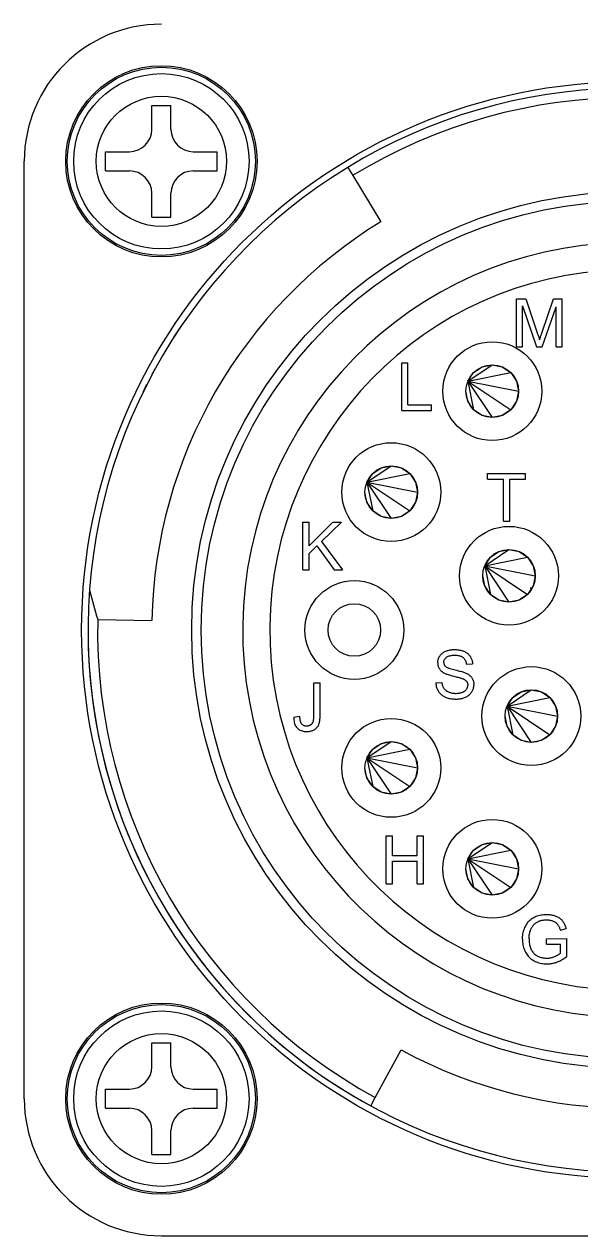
# Model space of a CAD drawing. Extents: x 260 to 819, y -886 to -454.
# Drawn here: x 328.97 to 349.47, y -551.05 to -506.4 of the extents above; entities that cross this region are included whole.
import ezdxf

# ---------------------------------------------------------------- set-up
doc = ezdxf.new("R2010")
doc.units = 0
doc.header["$LTSCALE"] = 150
doc.header["$MEASUREMENT"] = 0
doc.layers.get('0').update_dxf_attribs({"color": 6, "linetype": 'CONTINUOUS'})

msp = doc.modelspace()

# ---------------------------------------------------------------- linework, layer by layer
at = {"color": 7, "linetype": 'Continuous'}
for p, q in [((333.667, -510.28), (333.667, -509.399)), ((333.667, -509.399), (334.372, -509.399)), ((334.372, -510.28), (334.372, -509.399)), ((331.964, -511.808), (331.964, -511.103)), ((331.964, -511.103), (332.845, -511.103)), ((335.195, -511.103), (336.076, -511.103)), ((336.076, -511.808), (336.076, -511.103)), ((328.967, -546), (328.967, -511.455)), ((340.884, -511.679), (341.068, -511.98)), ((331.964, -511.808), (332.845, -511.808)), ((335.195, -511.808), (336.076, -511.808)), ((341.068, -511.98), (342.108, -513.685)), ((333.667, -513.511), (333.667, -512.63)), ((334.372, -513.511), (334.372, -512.63)), ((333.667, -513.511), (334.372, -513.511)), ((347.102, -518.287), (347.102, -516.525)), ((347.102, -516.525), (347.453, -516.525)), ((347.453, -516.525), (347.871, -517.773)), ((348.049, -517.751), (348.471, -516.525)), ((348.471, -516.525), (348.784, -516.525)), ((348.784, -518.287), (348.784, -516.525)), ((347.327, -516.787), (347.837, -518.287)), ((347.327, -518.287), (347.327, -516.787)), ((348.047, -518.287), (348.56, -516.812)), ((348.56, -518.287), (348.56, -516.812)), ((334.489, -517.928), (334.709, -517.593)), ((347.871, -517.773), (347.882, -517.807)), ((347.882, -517.807), (347.893, -517.839)), ((347.893, -517.839), (347.902, -517.869)), ((347.902, -517.869), (347.912, -517.898)), ((347.912, -517.898), (347.921, -517.925)), ((347.921, -517.925), (347.929, -517.95)), ((347.984, -517.942), (347.993, -517.915)), ((347.993, -517.915), (348.003, -517.886)), ((348.003, -517.886), (348.013, -517.855)), ((348.013, -517.855), (348.024, -517.822)), ((348.024, -517.822), (348.036, -517.787)), ((348.036, -517.787), (348.049, -517.751)), ((347.102, -518.287), (347.327, -518.287)), ((347.837, -518.287), (348.047, -518.287)), ((347.929, -517.95), (347.936, -517.974)), ((347.936, -517.974), (347.943, -517.995)), ((347.943, -517.995), (347.949, -518.015)), ((347.949, -518.015), (347.955, -518.033)), ((347.955, -518.033), (347.961, -518.013)), ((347.961, -518.013), (347.968, -517.991)), ((347.968, -517.991), (347.976, -517.968)), ((347.976, -517.968), (347.984, -517.942)), ((348.56, -518.287), (348.784, -518.287)), ((333.669, -519.325), (333.792, -519.098)), ((342.873, -520.643), (342.873, -518.881)), ((342.873, -518.881), (343.106, -518.881)), ((343.106, -520.435), (343.106, -518.881)), ((333.357, -519.933), (333.489, -519.669)), ((343.106, -520.435), (343.974, -520.435)), ((343.974, -520.643), (343.974, -520.435)), ((342.873, -520.643), (343.974, -520.643)), ((346.038, -523.167), (346.038, -522.959)), ((346.038, -522.959), (347.435, -522.959)), ((346.038, -523.167), (346.619, -523.167)), ((346.619, -524.722), (346.619, -523.167)), ((346.852, -523.167), (347.435, -523.167)), ((346.852, -524.722), (346.852, -523.167)), ((347.435, -523.167), (347.435, -522.959)), ((339.232, -526.515), (339.232, -524.753)), ((339.232, -524.753), (339.465, -524.753)), ((339.465, -525.627), (339.465, -524.753)), ((339.465, -525.627), (340.34, -524.753)), ((339.917, -525.467), (340.656, -524.753)), ((340.34, -524.753), (340.656, -524.753)), ((346.619, -524.722), (346.852, -524.722)), ((339.917, -525.467), (340.689, -526.515)), ((339.465, -525.905), (339.753, -525.623)), ((339.465, -526.515), (339.465, -525.905)), ((339.753, -525.623), (340.381, -526.515)), ((339.232, -526.515), (339.465, -526.515)), ((340.381, -526.515), (340.689, -526.515)), ((347.603, -527.177), (347.688, -527.177)), ((331.674, -528.341), (333.671, -528.381)), ((344.416, -529.551), (344.441, -529.536)), ((344.441, -529.536), (344.468, -529.522)), ((344.468, -529.522), (344.497, -529.51)), ((344.497, -529.51), (344.526, -529.498)), ((344.526, -529.498), (344.556, -529.488)), ((344.556, -529.488), (344.587, -529.479)), ((344.587, -529.479), (344.618, -529.471)), ((344.618, -529.471), (344.65, -529.464)), ((344.65, -529.464), (344.683, -529.459)), ((344.683, -529.459), (344.716, -529.455)), ((344.716, -529.455), (344.75, -529.452)), ((344.75, -529.452), (344.785, -529.45)), ((344.785, -529.45), (344.82, -529.449)), ((344.82, -529.449), (344.859, -529.45)), ((344.859, -529.45), (344.896, -529.452)), ((344.896, -529.452), (344.933, -529.455)), ((344.933, -529.455), (344.969, -529.46)), ((344.969, -529.46), (345.004, -529.465)), ((345.004, -529.465), (345.038, -529.472)), ((345.038, -529.472), (345.072, -529.48)), ((345.072, -529.48), (345.104, -529.49)), ((345.104, -529.49), (345.135, -529.501)), ((345.135, -529.501), (345.166, -529.513)), ((345.166, -529.513), (345.195, -529.526)), ((345.195, -529.526), (345.223, -529.54)), ((345.223, -529.54), (345.249, -529.556)), ((344.2, -529.909), (344.203, -529.882)), ((344.2, -529.935), (344.2, -529.909)), ((344.2, -529.935), (344.2, -529.959)), ((344.2, -529.959), (344.202, -529.983)), ((344.202, -529.983), (344.205, -530.006)), ((344.203, -529.882), (344.206, -529.857)), ((344.206, -529.857), (344.212, -529.831)), ((344.212, -529.831), (344.219, -529.806)), ((344.219, -529.806), (344.227, -529.781)), ((344.227, -529.781), (344.237, -529.757)), ((344.237, -529.757), (344.248, -529.733)), ((344.248, -529.733), (344.261, -529.709)), ((344.261, -529.709), (344.275, -529.686)), ((344.275, -529.686), (344.291, -529.663)), ((344.291, -529.663), (344.308, -529.642)), ((344.308, -529.642), (344.327, -529.621)), ((344.327, -529.621), (344.347, -529.602)), ((344.347, -529.602), (344.368, -529.584)), ((344.368, -529.584), (344.391, -529.567)), ((344.391, -529.567), (344.416, -529.551)), ((344.424, -529.92), (344.425, -529.898)), ((344.424, -529.92), (344.425, -529.938)), ((344.425, -529.898), (344.428, -529.877)), ((344.425, -529.938), (344.427, -529.956)), ((344.427, -529.956), (344.431, -529.973)), ((344.428, -529.877), (344.433, -529.857)), ((344.431, -529.973), (344.435, -529.99)), ((344.433, -529.857), (344.44, -529.837)), ((344.435, -529.99), (344.442, -530.006)), ((344.44, -529.837), (344.449, -529.818)), ((344.449, -529.818), (344.459, -529.8)), ((344.459, -529.8), (344.472, -529.782)), ((344.472, -529.782), (344.486, -529.765)), ((344.486, -529.765), (344.503, -529.748)), ((344.503, -529.748), (344.521, -529.733)), ((344.521, -529.733), (344.542, -529.718)), ((344.542, -529.718), (344.564, -529.705)), ((344.564, -529.705), (344.59, -529.693)), ((344.59, -529.693), (344.617, -529.683)), ((344.617, -529.683), (344.647, -529.674)), ((344.647, -529.674), (344.679, -529.667)), ((344.679, -529.667), (344.713, -529.662)), ((344.713, -529.662), (344.75, -529.658)), ((344.75, -529.658), (344.788, -529.656)), ((344.788, -529.656), (344.83, -529.655)), ((344.83, -529.655), (344.869, -529.656)), ((344.869, -529.656), (344.907, -529.658)), ((344.907, -529.658), (344.943, -529.663)), ((344.943, -529.663), (344.976, -529.669)), ((344.976, -529.669), (345.008, -529.676)), ((345.008, -529.676), (345.038, -529.686)), ((345.038, -529.686), (345.065, -529.697)), ((345.065, -529.697), (345.091, -529.71)), ((345.091, -529.71), (345.115, -529.724)), ((345.115, -529.724), (345.137, -529.74)), ((345.137, -529.74), (345.157, -529.758)), ((345.157, -529.758), (345.175, -529.778)), ((345.175, -529.778), (345.191, -529.799)), ((345.191, -529.799), (345.206, -529.822)), ((345.206, -529.822), (345.219, -529.846)), ((345.219, -529.846), (345.231, -529.872)), ((345.231, -529.872), (345.24, -529.9)), ((345.24, -529.9), (345.248, -529.929)), ((345.248, -529.929), (345.254, -529.96)), ((345.249, -529.556), (345.274, -529.573)), ((345.254, -529.96), (345.259, -529.993)), ((345.259, -529.993), (345.482, -529.976)), ((345.274, -529.573), (345.298, -529.591)), ((345.298, -529.591), (345.32, -529.61)), ((345.32, -529.61), (345.341, -529.63)), ((345.341, -529.63), (345.361, -529.652)), ((345.361, -529.652), (345.379, -529.674)), ((345.379, -529.674), (345.396, -529.698)), ((345.396, -529.698), (345.411, -529.723)), ((345.411, -529.723), (345.425, -529.749)), ((345.425, -529.749), (345.437, -529.775)), ((345.437, -529.775), (345.448, -529.802)), ((345.448, -529.802), (345.458, -529.829)), ((345.458, -529.829), (345.466, -529.857)), ((345.466, -529.857), (345.472, -529.886)), ((345.472, -529.886), (345.477, -529.915)), ((345.477, -529.915), (345.48, -529.945)), ((345.48, -529.945), (345.482, -529.976)), ((344.205, -530.006), (344.209, -530.029)), ((344.209, -530.029), (344.215, -530.051)), ((344.215, -530.051), (344.222, -530.072)), ((344.222, -530.072), (344.23, -530.094)), ((344.23, -530.094), (344.239, -530.114)), ((344.239, -530.114), (344.25, -530.135)), ((344.25, -530.135), (344.261, -530.155)), ((344.261, -530.155), (344.275, -530.174)), ((344.275, -530.174), (344.289, -530.192)), ((344.289, -530.192), (344.304, -530.21)), ((344.304, -530.21), (344.321, -530.228)), ((344.321, -530.228), (344.339, -530.245)), ((344.339, -530.245), (344.359, -530.261)), ((344.359, -530.261), (344.38, -530.276)), ((344.38, -530.276), (344.402, -530.291)), ((344.402, -530.291), (344.425, -530.305)), ((344.425, -530.305), (344.45, -530.319)), ((344.442, -530.006), (344.449, -530.021)), ((344.449, -530.021), (344.458, -530.036)), ((344.45, -530.319), (344.471, -530.329)), ((344.458, -530.036), (344.468, -530.05)), ((344.468, -530.05), (344.48, -530.063)), ((344.471, -530.329), (344.494, -530.34)), ((344.48, -530.063), (344.493, -530.076)), ((344.493, -530.076), (344.509, -530.088)), ((344.494, -530.34), (344.521, -530.35)), ((344.509, -530.088), (344.529, -530.1)), ((344.521, -530.35), (344.551, -530.361)), ((344.529, -530.1), (344.553, -530.113)), ((344.551, -530.361), (344.583, -530.372)), ((344.553, -530.113), (344.581, -530.125)), ((344.581, -530.125), (344.614, -530.138)), ((344.583, -530.372), (344.619, -530.383)), ((344.614, -530.138), (344.652, -530.15)), ((344.619, -530.383), (344.657, -530.394)), ((344.652, -530.15), (344.694, -530.163)), ((344.657, -530.394), (344.699, -530.406)), ((344.694, -530.163), (344.74, -530.176)), ((344.699, -530.406), (344.743, -530.417)), ((344.74, -530.176), (344.79, -530.189)), ((344.743, -530.417), (344.79, -530.429)), ((344.79, -530.189), (344.845, -530.201)), ((344.79, -530.429), (344.837, -530.44)), ((344.837, -530.44), (344.88, -530.451)), ((344.845, -530.201), (344.9, -530.214)), ((344.9, -530.214), (344.951, -530.227)), ((344.951, -530.227), (344.999, -530.239)), ((344.999, -530.239), (345.043, -530.25)), ((345.043, -530.25), (345.084, -530.262)), ((345.084, -530.262), (345.122, -530.273)), ((345.122, -530.273), (345.155, -530.284)), ((345.155, -530.284), (345.185, -530.294)), ((345.185, -530.294), (345.212, -530.304)), ((345.212, -530.304), (345.235, -530.314)), ((345.235, -530.314), (345.265, -530.328)), ((345.265, -530.328), (345.293, -530.344)), ((345.293, -530.344), (345.32, -530.36)), ((345.32, -530.36), (345.345, -530.377)), ((345.345, -530.377), (345.368, -530.394)), ((345.368, -530.394), (345.39, -530.413)), ((345.39, -530.413), (345.411, -530.432)), ((345.411, -530.432), (345.429, -530.452)), ((339.635, -531.89), (339.635, -530.676)), ((339.635, -530.676), (339.868, -530.676)), ((339.868, -531.877), (339.868, -530.676)), ((344.132, -530.676), (344.352, -530.657)), ((344.132, -530.676), (344.134, -530.711)), ((344.134, -530.711), (344.138, -530.745)), ((344.138, -530.745), (344.143, -530.778)), ((344.143, -530.778), (344.15, -530.811)), ((344.15, -530.811), (344.159, -530.843)), ((344.159, -530.843), (344.169, -530.875)), ((344.169, -530.875), (344.182, -530.905)), ((344.352, -530.657), (344.356, -530.682)), ((344.356, -530.682), (344.36, -530.708)), ((344.36, -530.708), (344.365, -530.732)), ((344.365, -530.732), (344.371, -530.755)), ((344.371, -530.755), (344.378, -530.777)), ((344.378, -530.777), (344.386, -530.798)), ((344.386, -530.798), (344.394, -530.818)), ((344.394, -530.818), (344.404, -530.838)), ((344.404, -530.838), (344.414, -530.856)), ((344.414, -530.856), (344.425, -530.874)), ((344.425, -530.874), (344.437, -530.89)), ((344.88, -530.451), (344.92, -530.461)), ((344.92, -530.461), (344.957, -530.47)), ((344.957, -530.47), (344.99, -530.479)), ((344.99, -530.479), (345.019, -530.488)), ((345.019, -530.488), (345.046, -530.495)), ((345.046, -530.495), (345.068, -530.502)), ((345.068, -530.502), (345.088, -530.509)), ((345.088, -530.509), (345.104, -530.515)), ((345.104, -530.515), (345.125, -530.523)), ((345.125, -530.523), (345.145, -530.532)), ((345.145, -530.532), (345.164, -530.542)), ((345.164, -530.542), (345.182, -530.551)), ((345.182, -530.551), (345.199, -530.562)), ((345.199, -530.562), (345.214, -530.572)), ((345.214, -530.572), (345.228, -530.583)), ((345.228, -530.583), (345.241, -530.595)), ((345.241, -530.595), (345.252, -530.606)), ((345.252, -530.606), (345.262, -530.619)), ((345.262, -530.619), (345.271, -530.631)), ((345.27, -530.9), (345.279, -530.886)), ((345.271, -530.631), (345.28, -530.644)), ((345.279, -530.886), (345.286, -530.872)), ((345.28, -530.644), (345.287, -530.658)), ((345.286, -530.872), (345.292, -530.857)), ((345.287, -530.658), (345.293, -530.672)), ((345.292, -530.857), (345.298, -530.842)), ((345.293, -530.672), (345.298, -530.686)), ((345.298, -530.686), (345.303, -530.701)), ((345.298, -530.842), (345.302, -530.827)), ((345.302, -530.827), (345.306, -530.811)), ((345.303, -530.701), (345.306, -530.716)), ((345.306, -530.716), (345.309, -530.731)), ((345.306, -530.811), (345.308, -530.796)), ((345.308, -530.796), (345.31, -530.78)), ((345.309, -530.731), (345.31, -530.747)), ((345.31, -530.747), (345.31, -530.764)), ((345.31, -530.78), (345.31, -530.764)), ((345.429, -530.452), (345.446, -530.472)), ((345.446, -530.472), (345.462, -530.494)), ((345.462, -530.494), (345.476, -530.516)), ((345.476, -530.516), (345.488, -530.538)), ((345.488, -530.538), (345.499, -530.562)), ((345.499, -530.562), (345.509, -530.586)), ((345.506, -530.907), (345.515, -530.881)), ((345.509, -530.586), (345.517, -530.611)), ((345.515, -530.881), (345.522, -530.854)), ((345.517, -530.611), (345.524, -530.636)), ((345.522, -530.854), (345.528, -530.827)), ((345.524, -530.636), (345.529, -530.662)), ((345.528, -530.827), (345.532, -530.8)), ((345.529, -530.662), (345.532, -530.689)), ((345.532, -530.689), (345.535, -530.716)), ((345.532, -530.8), (345.534, -530.772)), ((345.534, -530.772), (345.535, -530.744)), ((345.535, -530.716), (345.535, -530.744)), ((344.182, -530.905), (344.196, -530.935)), ((344.196, -530.935), (344.212, -530.964)), ((344.212, -530.964), (344.229, -530.993)), ((344.229, -530.993), (344.248, -531.02)), ((344.248, -531.02), (344.269, -531.046)), ((344.269, -531.046), (344.29, -531.07)), ((344.29, -531.07), (344.314, -531.093)), ((344.314, -531.093), (344.338, -531.115)), ((344.338, -531.115), (344.364, -531.135)), ((344.364, -531.135), (344.392, -531.154)), ((344.392, -531.154), (344.421, -531.172)), ((344.421, -531.172), (344.451, -531.188)), ((344.437, -530.89), (344.45, -530.906)), ((344.45, -530.906), (344.465, -530.921)), ((344.451, -531.188), (344.483, -531.202)), ((344.465, -530.921), (344.481, -530.936)), ((344.481, -530.936), (344.498, -530.95)), ((344.483, -531.202), (344.516, -531.216)), ((344.498, -530.95), (344.516, -530.964)), ((344.516, -530.964), (344.536, -530.976)), ((344.516, -531.216), (344.55, -531.227)), ((344.536, -530.976), (344.557, -530.988)), ((344.55, -531.227), (344.587, -531.238)), ((344.557, -530.988), (344.579, -531)), ((344.579, -531), (344.602, -531.011)), ((344.587, -531.238), (344.624, -531.247)), ((344.602, -531.011), (344.627, -531.021)), ((344.624, -531.247), (344.664, -531.255)), ((344.627, -531.021), (344.652, -531.029)), ((344.652, -531.029), (344.677, -531.037)), ((344.664, -531.255), (344.705, -531.261)), ((344.677, -531.037), (344.703, -531.044)), ((344.703, -531.044), (344.73, -531.05)), ((344.705, -531.261), (344.747, -531.266)), ((344.73, -531.05), (344.757, -531.055)), ((344.747, -531.266), (344.791, -531.269)), ((344.757, -531.055), (344.785, -531.058)), ((344.785, -531.058), (344.814, -531.061)), ((344.791, -531.269), (344.837, -531.271)), ((344.814, -531.061), (344.843, -531.062)), ((344.837, -531.271), (344.884, -531.272)), ((344.843, -531.062), (344.873, -531.063)), ((344.873, -531.063), (344.899, -531.062)), ((344.884, -531.272), (344.921, -531.271)), ((344.899, -531.062), (344.925, -531.061)), ((344.921, -531.271), (344.958, -531.269)), ((344.925, -531.061), (344.95, -531.059)), ((344.95, -531.059), (344.975, -531.057)), ((344.958, -531.269), (344.993, -531.266)), ((344.975, -531.057), (344.998, -531.053)), ((344.993, -531.266), (345.029, -531.261)), ((344.998, -531.053), (345.022, -531.049)), ((345.022, -531.049), (345.044, -531.043)), ((345.029, -531.261), (345.063, -531.255)), ((345.044, -531.043), (345.066, -531.037)), ((345.063, -531.255), (345.097, -531.247)), ((345.066, -531.037), (345.088, -531.031)), ((345.088, -531.031), (345.108, -531.023)), ((345.097, -531.247), (345.129, -531.238)), ((345.108, -531.023), (345.128, -531.015)), ((345.128, -531.015), (345.147, -531.006)), ((345.129, -531.238), (345.161, -531.228)), ((345.147, -531.006), (345.165, -530.997)), ((345.161, -531.228), (345.193, -531.216)), ((345.165, -530.997), (345.182, -530.987)), ((345.182, -530.987), (345.198, -530.976)), ((345.193, -531.216), (345.223, -531.203)), ((345.198, -530.976), (345.212, -530.965)), ((345.212, -530.965), (345.226, -530.953)), ((345.223, -531.203), (345.253, -531.189)), ((345.226, -530.953), (345.239, -530.941)), ((345.239, -530.941), (345.25, -530.928)), ((345.25, -530.928), (345.261, -530.914)), ((345.253, -531.189), (345.281, -531.173)), ((345.261, -530.914), (345.27, -530.9)), ((345.281, -531.173), (345.307, -531.156)), ((345.307, -531.156), (345.333, -531.139)), ((345.333, -531.139), (345.357, -531.12)), ((345.357, -531.12), (345.379, -531.1)), ((345.379, -531.1), (345.4, -531.079)), ((345.4, -531.079), (345.42, -531.057)), ((345.42, -531.057), (345.438, -531.034)), ((345.438, -531.034), (345.455, -531.009)), ((345.455, -531.009), (345.47, -530.984)), ((345.47, -530.984), (345.484, -530.959)), ((345.484, -530.959), (345.496, -530.933)), ((345.496, -530.933), (345.506, -530.907)), ((338.899, -531.938), (339.11, -531.909)), ((338.899, -531.938), (338.9, -531.989)), ((338.9, -531.989), (338.902, -532.038)), ((338.902, -532.038), (338.908, -532.084)), ((338.908, -532.084), (338.916, -532.128)), ((338.916, -532.128), (338.926, -532.169)), ((338.926, -532.169), (338.94, -532.207)), ((338.94, -532.207), (338.955, -532.243)), ((339.11, -531.909), (339.112, -531.948)), ((339.112, -531.948), (339.115, -531.985)), ((339.115, -531.985), (339.12, -532.019)), ((339.12, -532.019), (339.126, -532.05)), ((339.126, -532.05), (339.133, -532.079)), ((339.133, -532.079), (339.141, -532.106)), ((339.141, -532.106), (339.15, -532.13)), ((339.15, -532.13), (339.161, -532.151)), ((339.161, -532.151), (339.172, -532.17)), ((339.172, -532.17), (339.185, -532.186)), ((339.185, -532.186), (339.199, -532.2)), ((339.199, -532.2), (339.214, -532.213)), ((339.214, -532.213), (339.23, -532.224)), ((339.23, -532.224), (339.248, -532.233)), ((339.497, -532.234), (339.51, -532.228)), ((339.51, -532.228), (339.523, -532.22)), ((339.523, -532.22), (339.536, -532.212)), ((339.536, -532.212), (339.547, -532.203)), ((339.547, -532.203), (339.558, -532.193)), ((339.558, -532.193), (339.568, -532.183)), ((339.568, -532.183), (339.577, -532.172)), ((339.577, -532.172), (339.585, -532.161)), ((339.585, -532.161), (339.593, -532.149)), ((339.593, -532.149), (339.6, -532.137)), ((339.6, -532.137), (339.606, -532.124)), ((339.606, -532.124), (339.611, -532.111)), ((339.611, -532.111), (339.616, -532.096)), ((339.616, -532.096), (339.62, -532.08)), ((339.62, -532.08), (339.623, -532.062)), ((339.623, -532.062), (339.626, -532.042)), ((339.626, -532.042), (339.629, -532.021)), ((339.629, -532.021), (339.631, -531.998)), ((339.631, -531.998), (339.633, -531.973)), ((339.633, -531.973), (339.634, -531.947)), ((339.634, -531.947), (339.635, -531.919)), ((339.635, -531.919), (339.635, -531.89)), ((339.803, -532.243), (339.815, -532.219)), ((339.815, -532.219), (339.825, -532.194)), ((339.825, -532.194), (339.834, -532.167)), ((339.834, -532.167), (339.842, -532.138)), ((339.842, -532.138), (339.849, -532.106)), ((339.849, -532.106), (339.855, -532.073)), ((339.855, -532.073), (339.86, -532.038)), ((339.86, -532.038), (339.863, -532)), ((339.863, -532), (339.866, -531.961)), ((339.866, -531.961), (339.868, -531.92)), ((339.868, -531.92), (339.868, -531.877)), ((338.955, -532.243), (338.973, -532.276)), ((338.973, -532.276), (338.994, -532.307)), ((338.994, -532.307), (339.018, -532.335)), ((339.018, -532.335), (339.043, -532.36)), ((339.043, -532.36), (339.071, -532.383)), ((339.071, -532.383), (339.101, -532.403)), ((339.101, -532.403), (339.134, -532.42)), ((339.134, -532.42), (339.168, -532.435)), ((339.168, -532.435), (339.205, -532.447)), ((339.205, -532.447), (339.243, -532.456)), ((339.243, -532.456), (339.284, -532.463)), ((339.248, -532.233), (339.266, -532.242)), ((339.266, -532.242), (339.285, -532.248)), ((339.284, -532.463), (339.328, -532.467)), ((339.285, -532.248), (339.305, -532.254)), ((339.305, -532.254), (339.326, -532.257)), ((339.326, -532.257), (339.348, -532.26)), ((339.328, -532.467), (339.373, -532.468)), ((339.348, -532.26), (339.372, -532.26)), ((339.372, -532.26), (339.389, -532.26)), ((339.373, -532.468), (339.404, -532.468)), ((339.389, -532.26), (339.406, -532.259)), ((339.404, -532.468), (339.434, -532.466)), ((339.406, -532.259), (339.422, -532.257)), ((339.422, -532.257), (339.438, -532.254)), ((339.434, -532.466), (339.463, -532.463)), ((339.438, -532.254), (339.453, -532.25)), ((339.453, -532.25), (339.468, -532.246)), ((339.463, -532.463), (339.492, -532.458)), ((339.468, -532.246), (339.483, -532.241)), ((339.483, -532.241), (339.497, -532.234)), ((339.492, -532.458), (339.519, -532.452)), ((339.519, -532.452), (339.546, -532.445)), ((339.546, -532.445), (339.572, -532.437)), ((339.572, -532.437), (339.597, -532.427)), ((339.597, -532.427), (339.622, -532.417)), ((339.622, -532.417), (339.645, -532.405)), ((339.645, -532.405), (339.668, -532.391)), ((339.668, -532.391), (339.689, -532.377)), ((339.689, -532.377), (339.709, -532.361)), ((339.709, -532.361), (339.728, -532.344)), ((339.728, -532.344), (339.746, -532.326)), ((339.746, -532.326), (339.762, -532.307)), ((339.762, -532.307), (339.777, -532.287)), ((339.777, -532.287), (339.791, -532.266)), ((339.791, -532.266), (339.803, -532.243)), ((342.298, -538.079), (342.298, -536.317)), ((342.298, -536.317), (342.531, -536.317)), ((342.531, -537.041), (342.531, -536.317)), ((343.447, -537.041), (343.447, -536.317)), ((343.447, -536.317), (343.681, -536.317)), ((343.681, -538.079), (343.681, -536.317)), ((342.531, -537.041), (343.447, -537.041)), ((342.531, -537.249), (343.447, -537.249)), ((342.531, -538.079), (342.531, -537.249)), ((343.447, -538.079), (343.447, -537.249)), ((342.298, -538.079), (342.531, -538.079)), ((343.447, -538.079), (343.681, -538.079)), ((347.63, -539.393), (347.665, -539.365)), ((347.665, -539.365), (347.703, -539.34)), ((347.703, -539.34), (347.742, -539.318)), ((347.742, -539.318), (347.783, -539.297)), ((347.783, -539.297), (347.826, -539.279)), ((347.826, -539.279), (347.869, -539.262)), ((347.869, -539.262), (347.914, -539.248)), ((347.914, -539.248), (347.96, -539.236)), ((347.96, -539.236), (348.007, -539.227)), ((348.007, -539.227), (348.055, -539.219)), ((348.055, -539.219), (348.105, -539.214)), ((348.105, -539.214), (348.156, -539.21)), ((348.156, -539.21), (348.208, -539.209)), ((348.208, -539.209), (348.245, -539.21)), ((348.245, -539.21), (348.283, -539.212)), ((348.283, -539.212), (348.319, -539.215)), ((348.319, -539.215), (348.355, -539.219)), ((348.355, -539.219), (348.39, -539.225)), ((348.39, -539.225), (348.424, -539.232)), ((348.424, -539.232), (348.457, -539.24)), ((348.457, -539.24), (348.49, -539.249)), ((348.49, -539.249), (348.522, -539.26)), ((348.522, -539.26), (348.553, -539.271)), ((348.553, -539.271), (348.583, -539.284)), ((348.583, -539.284), (348.612, -539.298)), ((348.612, -539.298), (348.64, -539.313)), ((348.64, -539.313), (348.666, -539.329)), ((348.666, -539.329), (348.691, -539.345)), ((348.691, -539.345), (348.715, -539.363)), ((348.715, -539.363), (348.737, -539.382)), ((347.364, -539.833), (347.378, -539.786)), ((347.378, -539.786), (347.394, -539.739)), ((347.394, -539.739), (347.412, -539.694)), ((347.412, -539.694), (347.433, -539.649)), ((347.433, -539.649), (347.455, -539.605)), ((347.455, -539.605), (347.48, -539.564)), ((347.48, -539.564), (347.506, -539.525)), ((347.506, -539.525), (347.534, -539.489)), ((347.534, -539.489), (347.564, -539.454)), ((347.564, -539.454), (347.596, -539.423)), ((347.596, -539.423), (347.63, -539.393)), ((347.609, -539.827), (347.62, -539.793)), ((347.62, -539.793), (347.633, -539.76)), ((347.633, -539.76), (347.641, -539.741)), ((347.641, -539.741), (347.65, -539.723)), ((347.65, -539.723), (347.66, -539.704)), ((347.66, -539.704), (347.67, -539.687)), ((347.67, -539.687), (347.681, -539.669)), ((347.681, -539.669), (347.692, -539.652)), ((347.692, -539.652), (347.704, -539.635)), ((347.704, -539.635), (347.717, -539.618)), ((347.717, -539.618), (347.73, -539.602)), ((347.73, -539.602), (347.744, -539.586)), ((347.744, -539.586), (347.759, -539.57)), ((347.759, -539.57), (347.775, -539.555)), ((347.775, -539.555), (347.791, -539.541)), ((347.791, -539.541), (347.809, -539.527)), ((347.809, -539.527), (347.827, -539.514)), ((347.827, -539.514), (347.846, -539.502)), ((347.846, -539.502), (347.866, -539.49)), ((347.866, -539.49), (347.887, -539.478)), ((347.887, -539.478), (347.909, -539.468)), ((347.909, -539.468), (347.932, -539.458)), ((347.932, -539.458), (347.956, -539.448)), ((347.956, -539.448), (347.981, -539.44)), ((347.981, -539.44), (348.006, -539.433)), ((348.006, -539.433), (348.033, -539.426)), ((348.033, -539.426), (348.06, -539.421)), ((348.06, -539.421), (348.088, -539.417)), ((348.088, -539.417), (348.117, -539.413)), ((348.117, -539.413), (348.147, -539.411)), ((348.147, -539.411), (348.177, -539.409)), ((348.177, -539.409), (348.209, -539.409)), ((348.209, -539.409), (348.235, -539.409)), ((348.235, -539.409), (348.261, -539.411)), ((348.261, -539.411), (348.287, -539.413)), ((348.287, -539.413), (348.312, -539.416)), ((348.312, -539.416), (348.336, -539.421)), ((348.336, -539.421), (348.36, -539.426)), ((348.36, -539.426), (348.384, -539.432)), ((348.384, -539.432), (348.407, -539.439)), ((348.407, -539.439), (348.43, -539.446)), ((348.43, -539.446), (348.452, -539.455)), ((348.452, -539.455), (348.473, -539.465)), ((348.473, -539.465), (348.493, -539.475)), ((348.493, -539.475), (348.513, -539.486)), ((348.513, -539.486), (348.531, -539.497)), ((348.531, -539.497), (348.548, -539.509)), ((348.548, -539.509), (348.565, -539.522)), ((348.565, -539.522), (348.58, -539.535)), ((348.58, -539.535), (348.594, -539.549)), ((348.594, -539.549), (348.608, -539.563)), ((348.608, -539.563), (348.62, -539.578)), ((348.62, -539.578), (348.632, -539.594)), ((348.632, -539.594), (348.643, -539.612)), ((348.643, -539.612), (348.654, -539.63)), ((348.654, -539.63), (348.664, -539.649)), ((348.664, -539.649), (348.674, -539.67)), ((348.674, -539.67), (348.684, -539.692)), ((348.684, -539.692), (348.693, -539.714)), ((348.693, -539.714), (348.702, -539.739)), ((348.702, -539.739), (348.71, -539.764)), ((348.71, -539.764), (348.719, -539.79)), ((348.719, -539.79), (348.929, -539.732)), ((348.737, -539.382), (348.758, -539.402)), ((348.758, -539.402), (348.777, -539.422)), ((348.777, -539.422), (348.796, -539.444)), ((348.796, -539.444), (348.813, -539.467)), ((348.813, -539.467), (348.829, -539.491)), ((348.829, -539.491), (348.844, -539.516)), ((348.844, -539.516), (348.859, -539.543)), ((348.859, -539.543), (348.873, -539.571)), ((348.873, -539.571), (348.886, -539.601)), ((348.886, -539.601), (348.898, -539.632)), ((348.898, -539.632), (348.909, -539.664)), ((348.909, -539.664), (348.919, -539.697)), ((348.919, -539.697), (348.929, -539.732)), ((347.325, -540.129), (347.326, -540.078)), ((347.325, -540.129), (347.326, -540.181)), ((347.326, -540.078), (347.329, -540.028)), ((347.326, -540.181), (347.329, -540.231)), ((347.329, -540.028), (347.335, -539.978)), ((347.329, -540.231), (347.335, -540.28)), ((347.335, -539.978), (347.342, -539.929)), ((347.342, -539.929), (347.352, -539.88)), ((347.352, -539.88), (347.364, -539.833)), ((347.566, -540.077), (347.568, -540.039)), ((347.566, -540.115), (347.566, -540.077)), ((347.566, -540.115), (347.566, -540.161)), ((347.566, -540.161), (347.569, -540.206)), ((347.568, -540.039), (347.572, -540.002)), ((347.569, -540.206), (347.573, -540.249)), ((347.572, -540.002), (347.576, -539.966)), ((347.573, -540.249), (347.579, -540.291)), ((347.576, -539.966), (347.582, -539.93)), ((347.582, -539.93), (347.59, -539.895)), ((347.59, -539.895), (347.599, -539.861)), ((347.599, -539.861), (347.609, -539.827)), ((348.209, -540.104), (348.955, -540.103)), ((348.209, -540.311), (348.209, -540.104)), ((348.955, -540.757), (348.955, -540.103)), ((347.335, -540.28), (347.342, -540.329)), ((347.342, -540.329), (347.352, -540.376)), ((347.352, -540.376), (347.364, -540.423)), ((347.364, -540.423), (347.378, -540.469)), ((347.378, -540.469), (347.394, -540.513)), ((347.394, -540.513), (347.413, -540.557)), ((347.413, -540.557), (347.433, -540.599)), ((347.433, -540.599), (347.456, -540.64)), ((347.456, -540.64), (347.481, -540.679)), ((347.481, -540.679), (347.508, -540.716)), ((347.579, -540.291), (347.586, -540.331)), ((347.586, -540.331), (347.595, -540.37)), ((347.595, -540.37), (347.605, -540.407)), ((347.605, -540.407), (347.618, -540.442)), ((347.618, -540.442), (347.631, -540.477)), ((347.631, -540.477), (347.647, -540.509)), ((347.647, -540.509), (347.664, -540.54)), ((347.664, -540.54), (347.682, -540.569)), ((347.682, -540.569), (347.702, -540.597)), ((347.702, -540.597), (347.724, -540.623)), ((347.724, -540.623), (347.746, -540.647)), ((347.746, -540.647), (347.771, -540.67)), ((347.771, -540.67), (347.797, -540.691)), ((347.797, -540.691), (347.824, -540.711)), ((347.824, -540.711), (347.853, -540.728)), ((348.209, -540.311), (348.727, -540.311)), ((348.612, -540.715), (348.635, -540.703)), ((348.635, -540.703), (348.656, -540.691)), ((348.656, -540.691), (348.676, -540.678)), ((348.676, -540.678), (348.694, -540.665)), ((348.694, -540.665), (348.711, -540.652)), ((348.711, -540.652), (348.727, -540.639)), ((348.727, -540.639), (348.727, -540.311)), ((347.508, -540.716), (347.537, -540.752)), ((347.537, -540.752), (347.568, -540.785)), ((347.568, -540.785), (347.601, -540.816)), ((347.601, -540.816), (347.636, -540.845)), ((347.636, -540.845), (347.673, -540.872)), ((347.673, -540.872), (347.712, -540.898)), ((347.712, -540.898), (347.754, -540.921)), ((347.754, -540.921), (347.797, -540.942)), ((347.797, -540.942), (347.841, -540.961)), ((347.841, -540.961), (347.885, -540.977)), ((347.853, -540.728), (347.883, -540.745)), ((347.883, -540.745), (347.914, -540.759)), ((347.885, -540.977), (347.931, -540.992)), ((347.914, -540.759), (347.946, -540.772)), ((347.931, -540.992), (347.978, -541.004)), ((347.946, -540.772), (347.978, -540.784)), ((347.978, -540.784), (348.01, -540.794)), ((347.978, -541.004), (348.026, -541.014)), ((348.01, -540.794), (348.043, -540.802)), ((348.026, -541.014), (348.074, -541.022)), ((348.043, -540.802), (348.076, -540.809)), ((348.074, -541.022), (348.124, -541.028)), ((348.076, -540.809), (348.11, -540.815)), ((348.11, -540.815), (348.143, -540.819)), ((348.124, -541.028), (348.174, -541.031)), ((348.143, -540.819), (348.178, -540.821)), ((348.174, -541.031), (348.226, -541.032)), ((348.178, -540.821), (348.212, -540.822)), ((348.212, -540.822), (348.243, -540.821)), ((348.226, -541.032), (348.264, -541.031)), ((348.243, -540.821), (348.273, -540.819)), ((348.264, -541.031), (348.302, -541.029)), ((348.273, -540.819), (348.303, -540.816)), ((348.302, -541.029), (348.34, -541.026)), ((348.303, -540.816), (348.332, -540.812)), ((348.332, -540.812), (348.362, -540.807)), ((348.34, -541.026), (348.378, -541.021)), ((348.362, -540.807), (348.392, -540.801)), ((348.378, -541.021), (348.416, -541.015)), ((348.392, -540.801), (348.421, -540.793)), ((348.416, -541.015), (348.453, -541.007)), ((348.421, -540.793), (348.45, -540.784)), ((348.45, -540.784), (348.479, -540.774)), ((348.453, -541.007), (348.49, -540.998)), ((348.479, -540.774), (348.508, -540.763)), ((348.49, -540.998), (348.527, -540.988)), ((348.508, -540.763), (348.536, -540.752)), ((348.527, -540.988), (348.564, -540.976)), ((348.536, -540.752), (348.563, -540.74)), ((348.563, -540.74), (348.588, -540.728)), ((348.564, -540.976), (348.601, -540.963)), ((348.588, -540.728), (348.612, -540.715)), ((348.601, -540.963), (348.637, -540.948)), ((348.637, -540.948), (348.673, -540.932)), ((348.673, -540.932), (348.709, -540.915)), ((348.709, -540.915), (348.745, -540.897)), ((348.745, -540.897), (348.781, -540.877)), ((348.781, -540.877), (348.816, -540.855)), ((348.816, -540.855), (348.851, -540.833)), ((348.851, -540.833), (348.886, -540.809)), ((348.886, -540.809), (348.921, -540.783)), ((348.921, -540.783), (348.955, -540.757)), ((333.667, -544.825), (333.667, -543.944)), ((333.667, -543.944), (334.372, -543.944)), ((334.372, -544.825), (334.372, -543.944)), ((341.901, -545.957), (342.857, -544.203)), ((331.964, -546.353), (331.964, -545.648)), ((331.964, -545.648), (332.845, -545.648)), ((335.195, -545.648), (336.076, -545.648)), ((336.076, -546.353), (336.076, -545.648)), ((341.732, -546.266), (341.901, -545.957)), ((331.964, -546.353), (332.845, -546.353)), ((335.195, -546.353), (336.076, -546.353)), ((333.667, -548.056), (333.667, -547.175)), ((334.372, -548.056), (334.372, -547.175)), ((333.667, -548.056), (334.372, -548.056)), ((334.02, -551.053), (368.565, -551.053))]:
    msp.add_line(p, q, dxfattribs=at)
for points in [[(345.315, -519.555), (345.525, -519.24), (345.84, -519.03), (346.21, -518.956)], [(345.315, -519.555), (346.21, -518.956), (346.581, -519.03), (346.896, -519.24)], [(345.315, -519.555), (346.896, -519.24), (347.106, -519.555), (347.18, -519.926)], [(345.315, -519.555), (345.525, -520.611), (345.315, -520.297), (345.241, -519.926)], [(345.315, -519.555), (347.18, -519.926), (347.106, -520.297), (346.896, -520.611)], [(345.315, -519.555), (346.896, -520.611), (346.581, -520.821), (346.21, -520.895)], [(345.315, -519.555), (346.21, -520.895), (345.84, -520.821), (345.525, -520.611)], [(341.595, -523.275), (341.805, -522.96), (342.119, -522.75), (342.49, -522.676)], [(341.595, -523.275), (342.49, -522.676), (342.861, -522.75), (343.176, -522.96)], [(341.595, -523.275), (341.805, -524.331), (341.595, -524.017), (341.521, -523.646)], [(341.595, -523.275), (343.176, -522.96), (343.386, -523.275), (343.46, -523.646)], [(341.595, -523.275), (343.46, -523.646), (343.386, -524.017), (343.176, -524.331)], [(341.595, -523.275), (343.176, -524.331), (342.861, -524.541), (342.49, -524.615)], [(341.595, -523.275), (342.49, -524.615), (342.119, -524.541), (341.805, -524.331)], [(345.932, -526.359), (346.142, -526.045), (346.456, -525.835), (346.827, -525.761)], [(345.932, -526.359), (346.827, -525.761), (347.198, -525.835), (347.513, -526.045)], [(345.932, -526.359), (346.142, -527.416), (345.932, -527.101), (345.858, -526.73)], [(345.932, -526.359), (347.513, -526.045), (347.723, -526.359), (347.797, -526.73)], [(345.932, -526.359), (347.797, -526.73), (347.723, -527.101), (347.513, -527.416)], [(345.932, -526.359), (347.513, -527.416), (347.198, -527.626), (346.827, -527.7)], [(345.932, -526.359), (346.827, -527.7), (346.456, -527.626), (346.142, -527.416)], [(346.754, -531.529), (346.964, -531.215), (347.279, -531.005), (347.65, -530.931)], [(346.754, -531.529), (347.65, -530.931), (348.021, -531.005), (348.335, -531.215)], [(346.754, -531.529), (348.335, -531.215), (348.545, -531.529), (348.619, -531.9)], [(346.754, -531.529), (346.964, -532.586), (346.754, -532.271), (346.68, -531.9)], [(346.754, -531.529), (348.619, -531.9), (348.545, -532.271), (348.335, -532.586)], [(346.754, -531.529), (348.335, -532.586), (348.021, -532.796), (347.65, -532.87)], [(346.754, -531.529), (347.65, -532.87), (347.279, -532.796), (346.964, -532.586)], [(341.595, -533.439), (341.805, -533.124), (342.119, -532.914), (342.49, -532.84)], [(341.595, -533.439), (342.49, -532.84), (342.861, -532.914), (343.176, -533.124)], [(341.595, -533.439), (341.805, -534.495), (341.595, -534.181), (341.521, -533.81)], [(341.595, -533.439), (343.176, -533.124), (343.386, -533.439), (343.46, -533.81)], [(341.595, -533.439), (343.46, -533.81), (343.386, -534.181), (343.176, -534.495)], [(341.595, -533.439), (343.176, -534.495), (342.861, -534.705), (342.49, -534.779)], [(341.595, -533.439), (342.49, -534.779), (342.119, -534.705), (341.805, -534.495)], [(345.315, -537.159), (345.525, -536.844), (345.84, -536.634), (346.21, -536.56)], [(345.315, -537.159), (346.21, -536.56), (346.581, -536.634), (346.896, -536.844)], [(345.315, -537.159), (346.896, -536.844), (347.106, -537.159), (347.18, -537.53)], [(345.315, -537.159), (345.525, -538.215), (345.315, -537.901), (345.241, -537.53)], [(345.315, -537.159), (347.18, -537.53), (347.106, -537.901), (346.896, -538.215)], [(345.315, -537.159), (346.896, -538.215), (346.581, -538.425), (346.21, -538.499)], [(345.315, -537.159), (346.21, -538.499), (345.84, -538.425), (345.525, -538.215)]]:
    msp.add_lwpolyline(points, dxfattribs=at)
for centre, radius in [((334.02, -511.455), 3.525), ((334.02, -511.455), 3.466), ((334.02, -511.455), 3.231), ((351.292, -528.728), 20.21), ((334.02, -511.455), 2.399), ((351.292, -528.728), 16.156), ((351.292, -528.728), 15.804), ((346.21, -519.926), 1.821), ((346.21, -519.926), 0.969), ((342.49, -523.646), 1.821), ((342.49, -523.646), 0.969), ((346.827, -526.73), 1.821), ((346.827, -526.73), 0.969), ((341.129, -528.728), 1.821), ((341.129, -528.728), 0.969), ((347.65, -531.9), 1.821), ((347.65, -531.9), 0.969), ((342.49, -533.81), 1.821), ((342.49, -533.81), 0.969), ((346.21, -537.53), 1.821), ((346.21, -537.53), 0.969), ((334.02, -546), 3.525), ((334.02, -546), 3.466), ((334.02, -546), 3.231), ((334.02, -546), 2.399)]:
    msp.add_circle(centre, radius, dxfattribs=at)
for centre, radius, start, end in [((334.02, -511.455), 5.053, 90, 180), ((351.292, -528.728), 19.975, 1.401, 121.4042), ((351.292, -528.728), 19.623, 58.8721, 121.4042), ((332.845, -510.28), 0.822, 270, 0), ((335.195, -510.28), 0.822, 180, 270), ((351.292, -528.728), 19.975, 121.4009, 241.4042), ((332.845, -512.63), 0.822, 0, 90), ((335.195, -512.63), 0.822, 90, 180), ((351.292, -528.728), 17.625, 121.4042, 178.8721), ((351.292, -528.728), 14.276, 94.248, 85.752), ((351.292, -528.728), 13.277, 94.5682, 85.4318), ((350.953, -522.391), 20.176, 193.9547, 197.1537), ((351.292, -528.728), 19.975, 180, 1.4042), ((351.292, -528.728), 19.623, 178.8721, 241.4042), ((351.292, -528.728), 17.625, 241.4042, 298.8721), ((332.845, -544.825), 0.822, 270, 0), ((335.195, -544.825), 0.822, 180, 270), ((334.02, -546), 5.053, 180, 270), ((332.845, -547.175), 0.822, 0, 90), ((335.195, -547.175), 0.822, 90, 180)]:
    msp.add_arc(centre, radius, start, end, dxfattribs=at)

doc.saveas('drawing.dxf')
